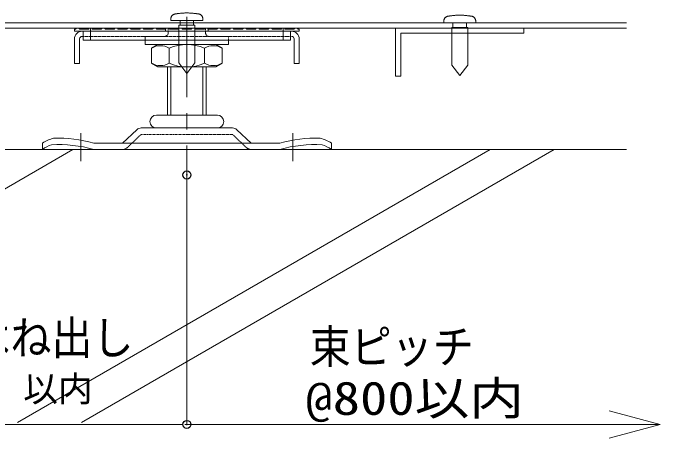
# Model space of a CAD drawing. Units: millimetres, scale not verified. Extents: x -4750 to 4750, y -3000 to 3000.
# Drawn here: x -2376.4 to -2174.8, y 350.4 to 482.7 of the extents above; entities that cross this region are included whole.
import ezdxf
from ezdxf.enums import TextEntityAlignment as Align

# ---------------------------------------------------------------- set-up
doc = ezdxf.new("R2010")
doc.units = ezdxf.units.MM
doc.header["$LTSCALE"] = 5
doc.header["$PDMODE"] = 32
doc.header["$PDSIZE"] = 2.5
doc.linetypes.add('CHAIN1', pattern=[8, 5, -1, 1, -1])
doc.linetypes.add('DASHED1', pattern=[1.8, 1.2, -0.6])
for name, color, linetype, lineweight in [('0-0_デッキ', 7, 'Continuous', 9), ('0-1_束', 7, 'Continuous', 9), ('0-2_根太', 7, 'Continuous', 9), ('0-3_一般', 7, 'Continuous', 9), ('0-4_0', 7, 'Continuous', 9), ('0-7_寸法', 7, 'Continuous', 9), ('0-8_ビス', 7, 'Continuous', 9)]:
    doc.layers.add(name, color=color, linetype=linetype, lineweight=lineweight)
doc.layers.add('0-9_Defpoints', color=7, linetype='Continuous')
doc.styles.add('Osaka', font='')
doc.styles.add('ＭＳ ゴシック', font='')
doc.styles.get('Osaka').set_extended_font_data('Osaka')
doc.styles.get('ＭＳ ゴシック').set_extended_font_data('MS Gothic')

# ---------------------------------------------------------------- blocks, each defined once
blk = doc.blocks.new('_DOT')
at = {"layer": '0-4_0'}
for p, q in [((-10, 0), (-20, 0)), ((-5, 0), (5, 0))]:
    blk.add_line(p, q, dxfattribs=at)
blk = doc.blocks.new('グループ-23-1')
at = {"layer": '0-2_根太'}
for p, q in [((-19044, -8954.4), (-14306.3, -8954.4)), ((-19044, -8986.4), (-14306.3, -8986.4))]:
    blk.add_line(p, q, dxfattribs=at)
blk = doc.blocks.new('グループ-51-1')
at = {"layer": '0-1_束'}
for p, q in [((-17731, -8986.4), (-17717, -8986.4)), ((-17651, -8986.4), (-17637, -8986.4)), ((-17644, -9061.4), (-17644, -8986.4)), ((-17571, -8986.4), (-17557, -8986.4)), ((-17491, -8986.4), (-17477, -8986.4)), ((-17411, -8986.4), (-17397, -8986.4)), ((-17331, -8986.4), (-17317, -8986.4)), ((-17251, -8986.4), (-17237, -8986.4)), ((-17171, -8986.4), (-17157, -8986.4)), ((-17091, -8986.4), (-17077, -8986.4)), ((-16997, -8986.4), (-17011, -8986.4)), ((-16917, -8986.4), (-16931, -8986.4)), ((-16837, -8986.4), (-16851, -8986.4)), ((-16757, -8986.4), (-16771, -8986.4)), ((-16677, -8986.4), (-16691, -8986.4)), ((-16597, -8986.4), (-16611, -8986.4)), ((-16517, -8986.4), (-16531, -8986.4)), ((-16437, -8986.4), (-16451, -8986.4)), ((-16444, -9061.4), (-16444, -8986.4)), ((-16357, -8986.4), (-16371, -8986.4)), ((-17744, -8992.4), (-17744, -9006.4)), ((-17737, -8992.4), (-17744, -8992.4)), ((-17744, -9006.4), (-16344, -9006.4)), ((-17711, -8992.4), (-17657, -8992.4)), ((-17689.1, -9006.4), (-17689.1, -9061.4)), ((-17631, -8992.4), (-17577, -8992.4)), ((-17551, -8992.4), (-17497, -8992.4)), ((-17471, -8992.4), (-17417, -8992.4)), ((-17391, -8992.4), (-17337, -8992.4)), ((-17311, -8992.4), (-17257, -8992.4)), ((-17231, -8992.4), (-17177, -8992.4)), ((-17151, -8992.4), (-17097, -8992.4)), ((-17071, -8992.4), (-17044, -8992.4)), ((-17017, -8992.4), (-17044, -8992.4)), ((-16937, -8992.4), (-16991, -8992.4)), ((-16857, -8992.4), (-16911, -8992.4)), ((-16777, -8992.4), (-16831, -8992.4)), ((-16697, -8992.4), (-16751, -8992.4)), ((-16617, -8992.4), (-16671, -8992.4)), ((-16537, -8992.4), (-16591, -8992.4)), ((-16457, -8992.4), (-16511, -8992.4)), ((-16377, -8992.4), (-16431, -8992.4)), ((-16399, -9006.4), (-16399, -9061.4)), ((-16351, -8992.4), (-16344, -8992.4)), ((-16350, -8992.4), (-16344, -8992.4)), ((-16344, -9006.4), (-16344, -8992.4)), ((-17689.1, -9061.4), (-16399, -9061.4))]:
    blk.add_line(p, q, dxfattribs=at)
for centre, start, end in [((-17731, -8989.4), 90, 180), ((-17717, -8989.4), 0, 90), ((-17651, -8989.4), 90, 180), ((-17637, -8989.4), 0, 90), ((-17571, -8989.4), 90, 180), ((-17557, -8989.4), 0, 90), ((-17491, -8989.4), 90, 180), ((-17477, -8989.4), 0, 90), ((-17411, -8989.4), 90, 180), ((-17397, -8989.4), 0, 90), ((-17331, -8989.4), 90, 180), ((-17317, -8989.4), 0, 90), ((-17251, -8989.4), 90, 180), ((-17237, -8989.4), 0, 90), ((-17171, -8989.4), 90, 180), ((-17157, -8989.4), 0, 90), ((-17091, -8989.4), 90, 180), ((-17077, -8989.4), 0, 90), ((-17011, -8989.4), 90, 180), ((-16997, -8989.4), 0, 90), ((-16931, -8989.4), 90, 180), ((-16917, -8989.4), 0, 90), ((-16851, -8989.4), 90, 180), ((-16837, -8989.4), 0, 90), ((-16771, -8989.4), 90, 180), ((-16757, -8989.4), 0, 90), ((-16691, -8989.4), 90, 180), ((-16677, -8989.4), 0, 90), ((-16611, -8989.4), 90, 180), ((-16597, -8989.4), 0, 90), ((-16531, -8989.4), 90, 180), ((-16517, -8989.4), 0, 90), ((-16451, -8989.4), 90, 180), ((-16437, -8989.4), 0, 90), ((-16371, -8989.4), 90, 180), ((-16357, -8989.4), 0, 90), ((-17737, -8989.4), 270, 0), ((-17711, -8989.4), 180, 270), ((-17657, -8989.4), 270, 0), ((-17631, -8989.4), 180, 270), ((-17577, -8989.4), 270, 0), ((-17551, -8989.4), 180, 270), ((-17497, -8989.4), 270, 0), ((-17471, -8989.4), 180, 270), ((-17417, -8989.4), 270, 0), ((-17391, -8989.4), 180, 270), ((-17337, -8989.4), 270, 0), ((-17311, -8989.4), 180, 270), ((-17257, -8989.4), 270, 0), ((-17231, -8989.4), 180, 270), ((-17177, -8989.4), 270, 0), ((-17151, -8989.4), 180, 270), ((-17097, -8989.4), 270, 0), ((-17071, -8989.4), 180, 270), ((-17017, -8989.4), 270, 0), ((-16991, -8989.4), 180, 270), ((-16937, -8989.4), 270, 0), ((-16911, -8989.4), 180, 270), ((-16857, -8989.4), 270, 0), ((-16831, -8989.4), 180, 270), ((-16777, -8989.4), 270, 0), ((-16751, -8989.4), 180, 270), ((-16697, -8989.4), 270, 0), ((-16671, -8989.4), 180, 270), ((-16617, -8989.4), 270, 0), ((-16591, -8989.4), 180, 270), ((-16537, -8989.4), 270, 0), ((-16511, -8989.4), 180, 270), ((-16457, -8989.4), 270, 0), ((-16431, -8989.4), 180, 270), ((-16377, -8989.4), 270, 0), ((-16351, -8989.4), 180, 270)]:
    blk.add_arc(centre, 3, start, end, dxfattribs=at)
blk = doc.blocks.new('グループ-52-1')
at = {"layer": '0-1_束', "linetype": 'DASHED1'}
for p, q in [((-17176, -8986.4), (-17176, -9003.4)), ((-17161, -9018.4), (-17161, -8986.4)), ((-17179, -9006.4), (-17696, -9006.4)), ((-17689.1, -9038.4), (-17181, -9038.4))]:
    blk.add_line(p, q, dxfattribs=at)
at = {"layer": '0-1_束'}
for p, q in [((-17744, -9054.4), (-17744, -9206.4)), ((-17712, -9206.4), (-17712, -9054.4)), ((-17744, -9206.4), (-17712, -9206.4))]:
    blk.add_line(p, q, dxfattribs=at)
for radius in [48, 16]:
    blk.add_arc((-17696, -9054.4), radius, 90, 180, dxfattribs=at)
at = {"layer": '0-1_束', "linetype": 'DASHED1'}
for centre, radius in [((-17181, -9018.4), 20), ((-17179, -9003.4), 3)]:
    blk.add_arc(centre, radius, 270, 0, dxfattribs=at)
blk = doc.blocks.new('グループ-53-1')
at = {"layer": '0-1_束', "linetype": 'DASHED1'}
for p, q in [((-16927, -9018.4), (-16927, -8986.4)), ((-16912, -8986.4), (-16912, -9003.4)), ((-16909, -9006.4), (-16392, -9006.4)), ((-16399, -9038.4), (-16907, -9038.4))]:
    blk.add_line(p, q, dxfattribs=at)
at = {"layer": '0-1_束'}
for p, q in [((-16376, -9206.4), (-16376, -9054.4)), ((-16344, -9054.4), (-16344, -9206.4)), ((-16344, -9206.4), (-16376, -9206.4))]:
    blk.add_line(p, q, dxfattribs=at)
at = {"layer": '0-1_束', "linetype": 'DASHED1'}
for centre, radius in [((-16907, -9018.4), 20), ((-16909, -9003.4), 3)]:
    blk.add_arc(centre, radius, 180, 270, dxfattribs=at)
at = {"layer": '0-1_束'}
for radius in [48, 16]:
    blk.add_arc((-16392, -9054.4), radius, 0, 90, dxfattribs=at)
blk = doc.blocks.new('グループ-54-1')
at = {"layer": '0-1_束', "linetype": 'DASHED1'}
for p, q in [((-17304, -9038.4), (-17304, -9088.4)), ((-16784, -9038.4), (-17304, -9038.4)), ((-16784, -9088.4), (-16784, -9038.4)), ((-16784, -9088.4), (-17304, -9088.4))]:
    blk.add_line(p, q, dxfattribs=at)
blk = doc.blocks.new('グループ-55-1')
at = {"layer": '0-1_束'}
for p, q in [((-17263.4, -9111.2), (-17224, -9088.4)), ((-16864, -9088.4), (-17224, -9088.4)), ((-16824.6, -9111.2), (-16864, -9088.4)), ((-17263.4, -9111.2), (-17263.4, -9205.7)), ((-17153.7, -9111.2), (-17153.7, -9205.7)), ((-16934.3, -9111.2), (-16934.3, -9205.7)), ((-16824.6, -9111.2), (-16824.6, -9205.7)), ((-17263.4, -9205.7), (-17224, -9228.4)), ((-16864, -9228.4), (-17224, -9228.4)), ((-16824.6, -9205.7), (-16864, -9228.4))]:
    blk.add_line(p, q, dxfattribs=at)
for centre, radius, start, end in [((-17208.6, -9206.2), 109.7, 60, 120), ((-17044, -9364.4), 275.9, 66.5735, 113.4265), ((-16879.5, -9206.2), 109.7, 60, 120), ((-17208.6, -9110.7), 109.7, 240, 300), ((-17044, -8952.5), 275.9, 246.5735, 293.4265), ((-16879.5, -9110.7), 109.7, 240, 300)]:
    blk.add_arc(centre, radius, start, end, dxfattribs=at)
blk = doc.blocks.new('グループ-56-1')
at = {"layer": '0-1_束'}
for p, q in [((-17304, -9061.4), (-17304, -9088.4)), ((-16784, -9061.4), (-17304, -9061.4)), ((-16784, -9088.4), (-16784, -9061.4)), ((-16784, -9088.4), (-17304, -9088.4))]:
    blk.add_line(p, q, dxfattribs=at)
blk = doc.blocks.new('グループ-57-1')
at = {"layer": '0-1_束'}
for p, q in [((-17234, -9528.4), (-17044, -9528.4)), ((-16854, -9528.4), (-17044, -9528.4)), ((-17444, -9702.4), (-17355.6, -9619.3)), ((-17328.2, -9608.4), (-17044, -9608.4)), ((-17234, -9608.4), (-17044, -9608.4)), ((-16854, -9608.4), (-17044, -9608.4)), ((-16759.9, -9608.4), (-17044, -9608.4)), ((-16644, -9702.4), (-16732.5, -9619.3)), ((-17704, -9814.4), (-17704, -9640.4)), ((-16384, -9814.4), (-16384, -9640.4)), ((-17944, -9742.4), (-17944, -9702.4)), ((-17624, -9702.4), (-17444, -9702.4)), ((-17444, -9702.4), (-16644, -9702.4)), ((-16464, -9702.4), (-16644, -9702.4)), ((-16144, -9742.4), (-16144, -9702.4)), ((-17944, -9742.4), (-17624, -9742.4)), ((-17624, -9742.4), (-17044, -9742.4)), ((-16464, -9742.4), (-17044, -9742.4)), ((-16144, -9742.4), (-16464, -9742.4))]:
    blk.add_line(p, q, dxfattribs=at)
at = {"layer": '0-1_束', "linetype": 'DASHED1'}
for p, q in [((-17416.6, -9731.6), (-17328.2, -9648.4)), ((-17328.2, -9648.4), (-17044, -9648.4)), ((-16759.9, -9648.4), (-17044, -9648.4)), ((-16671.4, -9731.6), (-16759.9, -9648.4))]:
    blk.add_line(p, q, dxfattribs=at)
at = {"layer": '0-1_束'}
for centre, radius, start, end in [((-17234, -9568.4), 40, 90, 180), ((-16854, -9568.4), 40, 0, 90), ((-17234, -9568.4), 40, 180, 270), ((-16854, -9568.4), 40, 270, 0), ((-17328.2, -9648.4), 40, 90, 133.2285), ((-16759.9, -9648.4), 40, 46.7715, 90), ((-17831.8, -9868), 200, 102.0964, 124.1269), ((-17843.1, -10471.9), 800, 74.1055, 92.193), ((-16244.9, -10471.9), 800, 87.807, 105.8945), ((-16256.2, -9868), 200, 55.873, 77.9036), ((-17844.9, -9868), 160, 104.9481, 128.3028), ((-17837.5, -10471.9), 760, 73.6898, 93.6712), ((-16250.6, -10471.9), 760, 86.3288, 106.3102), ((-16243.2, -9868), 160, 51.6972, 75.0519)]:
    blk.add_arc(centre, radius, start, end, dxfattribs=at)
at = {"layer": '0-1_束', "linetype": 'DASHED1'}
for centre, start, end in [((-17444, -9702.4), 270, 313.2285), ((-16644, -9702.4), 226.7715, 270)]:
    blk.add_arc(centre, 40, start, end, dxfattribs=at)
blk = doc.blocks.new('グループ-58-1')
at = {"layer": '0-1_束'}
for p, q in [((-17164, -9228.4), (-17164, -9528.4)), ((-17144, -9228.4), (-17144, -9528.4)), ((-16944, -9228.4), (-16944, -9528.4)), ((-16924, -9228.4), (-16924, -9528.4))]:
    blk.add_line(p, q, dxfattribs=at)
blk.add_blockref('グループ-57-1', (0, 0), dxfattribs=at)
blk = doc.blocks.new('グループ-59-1')
at = {"layer": '0-1_束'}
blk.add_line((-17696, -9038.4), (-17689.1, -9038.4), dxfattribs=at)
for name in ['グループ-51-1', 'グループ-52-1', 'グループ-53-1', 'グループ-54-1', 'グループ-56-1', 'グループ-55-1', 'グループ-58-1']:
    blk.add_blockref(name, (0, 0), dxfattribs=at)
blk = doc.blocks.new('グループ-262-1')
at = {"layer": '0-8_ビス'}
for p, q in [((-15386.5, -8982.4), (-15386.5, -8954.4)), ((-15386.5, -8982.4), (-15386.5, -8954.4)), ((-15386.5, -8982.4), (-15386.5, -8954.4)), ((-15301.6, -8954.4), (-15301.6, -8982.4)), ((-15301.6, -8954.4), (-15301.6, -8982.4)), ((-15301.6, -8954.4), (-15301.6, -8982.4))]:
    blk.add_line(p, q, dxfattribs=at)
for points in [[(-15361.1, -8906.8), (-15365.8, -8907.1), (-15370.5, -8907.3), (-15375.2, -8907.7), (-15379.9, -8908.1), (-15384.6, -8908.6), (-15389.3, -8909.1), (-15394, -8909.6), (-15395.1, -8909.8), (-15396.1, -8909.9), (-15397.1, -8910), (-15398.2, -8910.2), (-15399.2, -8910.3), (-15400.3, -8910.4), (-15401.3, -8910.6), (-15402.3, -8910.7), (-15403.4, -8910.8), (-15404.4, -8911), (-15405.5, -8911.1), (-15406.5, -8911.2), (-15407.5, -8911.4), (-15408.6, -8911.5), (-15409.6, -8911.6), (-15410.6, -8911.8), (-15411.7, -8911.9), (-15412.7, -8912), (-15413.8, -8912.2), (-15414.8, -8912.3), (-15415.8, -8912.4), (-15417.6, -8912.7), (-15419.6, -8913.1), (-15421.6, -8913.7), (-15423.6, -8914.4), (-15425.6, -8915.2), (-15427.5, -8916.2), (-15429.5, -8917.4), (-15431.3, -8918.7), (-15433, -8920.1), (-15434.7, -8921.6), (-15436.2, -8923.3)], [(-15265, -8914.2), (-15267, -8913.5), (-15269, -8913), (-15271, -8912.6), (-15272.5, -8912.4), (-15273.5, -8912.3), (-15274.6, -8912.1), (-15275.6, -8912), (-15276.6, -8911.9), (-15277.7, -8911.7), (-15278.7, -8911.6), (-15279.8, -8911.5), (-15280.8, -8911.3), (-15281.8, -8911.2), (-15282.9, -8911.1), (-15283.9, -8910.9), (-15285, -8910.8), (-15286, -8910.7), (-15287, -8910.5), (-15288.1, -8910.4), (-15289.1, -8910.3), (-15290.1, -8910.1), (-15291.2, -8910), (-15292.2, -8909.9), (-15293.3, -8909.7), (-15295.2, -8909.5), (-15299.9, -8908.9), (-15304.6, -8908.4), (-15309.3, -8908), (-15314, -8907.6), (-15318.7, -8907.3), (-15323.4, -8907), (-15328.2, -8906.8), (-15332.9, -8906.6), (-15337.6, -8906.5), (-15342.3, -8906.5), (-15347, -8906.5), (-15351.7, -8906.5), (-15356.4, -8906.6), (-15361.1, -8906.8)], [(-15436.2, -8923.3), (-15437.7, -8925.1), (-15439, -8926.9), (-15440.1, -8928.9), (-15441.1, -8930.8), (-15442, -8932.9), (-15442.7, -8935), (-15443.2, -8937), (-15443.6, -8939.1), (-15443.9, -8941.2), (-15444, -8943.2), (-15444, -8944.5), (-15444, -8944.9), (-15444, -8945.4), (-15444, -8945.9), (-15444, -8946.4), (-15444, -8946.9), (-15444, -8947.3), (-15444, -8947.8), (-15444, -8948.3), (-15444, -8948.8), (-15444, -8949.3), (-15444, -8949.8), (-15444, -8950.2), (-15444, -8950.7), (-15444, -8951.2), (-15444, -8951.7), (-15444, -8952.2), (-15444, -8952.6), (-15444, -8953.1), (-15444, -8953.6), (-15444, -8954.1), (-15441.7, -8954.4), (-15432.3, -8954.4), (-15422.9, -8954.4), (-15413.4, -8954.4), (-15404, -8954.4), (-15394.6, -8954.4), (-15385.2, -8954.4), (-15375.8, -8954.4)], [(-15244, -8954.4), (-15244, -8954), (-15244, -8953.5), (-15244, -8953), (-15244, -8952.5), (-15244, -8952), (-15244, -8951.6), (-15244, -8951.1), (-15244, -8950.6), (-15244, -8950.1), (-15244, -8949.6), (-15244, -8949.1), (-15244, -8948.7), (-15244, -8948.2), (-15244, -8947.7), (-15244, -8947.2), (-15244, -8946.7), (-15244, -8946.3), (-15244, -8945.8), (-15244, -8945.3), (-15244, -8944.8), (-15244, -8944.3), (-15244.1, -8942.7), (-15244.2, -8940.7), (-15244.5, -8938.6), (-15245, -8936.5), (-15245.6, -8934.4), (-15246.3, -8932.4), (-15247.2, -8930.3), (-15248.2, -8928.4), (-15249.4, -8926.4), (-15250.7, -8924.6), (-15252.2, -8922.9), (-15253.8, -8921.2), (-15255.5, -8919.7), (-15257.2, -8918.3), (-15259.1, -8917.1), (-15261, -8916), (-15263, -8915), (-15265, -8914.2)], [(-15375.8, -8954.4), (-15366.4, -8954.4), (-15357, -8954.4), (-15347.6, -8954.4), (-15338.2, -8954.4), (-15328.7, -8954.4), (-15319.3, -8954.4), (-15309.9, -8954.4), (-15300.5, -8954.4), (-15291.1, -8954.4), (-15281.7, -8954.4), (-15272.3, -8954.4), (-15262.9, -8954.4), (-15253.4, -8954.4), (-15244, -8954.4), (-15244, -8954.4)]]:
    blk.add_lwpolyline(points, dxfattribs=at)
blk.add_lwpolyline([(-15294, -8982.4), (-15294, -9216.7), (-15344, -9282.4), (-15394, -9216.7), (-15394, -8982.4)], close=True, dxfattribs=at)
blk = doc.blocks.new('グループ-263-1')
at = {"layer": '0-8_ビス'}
for p, q in [((-17086.5, -8968.4), (-17086.5, -8940.4)), ((-17086.5, -8968.4), (-17086.5, -8940.4)), ((-17086.5, -8968.4), (-17086.5, -8940.4)), ((-17001.6, -8940.4), (-17001.6, -8968.4)), ((-17001.6, -8940.4), (-17001.6, -8968.4)), ((-17001.6, -8940.4), (-17001.6, -8968.4))]:
    blk.add_line(p, q, dxfattribs=at)
for points in [[(-17061.1, -8892.8), (-17065.8, -8893.1), (-17070.5, -8893.3), (-17075.2, -8893.7), (-17079.9, -8894.1), (-17084.6, -8894.6), (-17089.3, -8895.1), (-17094, -8895.6), (-17095.1, -8895.8), (-17096.1, -8895.9), (-17097.1, -8896), (-17098.2, -8896.2), (-17099.2, -8896.3), (-17100.3, -8896.4), (-17101.3, -8896.6), (-17102.3, -8896.7), (-17103.4, -8896.8), (-17104.4, -8897), (-17105.5, -8897.1), (-17106.5, -8897.2), (-17107.5, -8897.4), (-17108.6, -8897.5), (-17109.6, -8897.6), (-17110.6, -8897.8), (-17111.7, -8897.9), (-17112.7, -8898), (-17113.8, -8898.2), (-17114.8, -8898.3), (-17115.8, -8898.4), (-17117.6, -8898.7), (-17119.6, -8899.1), (-17121.6, -8899.7), (-17123.6, -8900.4), (-17125.6, -8901.2), (-17127.5, -8902.2), (-17129.5, -8903.4), (-17131.3, -8904.7), (-17133, -8906.1), (-17134.7, -8907.6), (-17136.2, -8909.3)], [(-16965, -8900.2), (-16967, -8899.5), (-16969, -8899), (-16971, -8898.6), (-16972.5, -8898.4), (-16973.5, -8898.3), (-16974.6, -8898.1), (-16975.6, -8898), (-16976.6, -8897.9), (-16977.7, -8897.7), (-16978.7, -8897.6), (-16979.8, -8897.5), (-16980.8, -8897.3), (-16981.8, -8897.2), (-16982.9, -8897.1), (-16983.9, -8896.9), (-16985, -8896.8), (-16986, -8896.7), (-16987, -8896.5), (-16988.1, -8896.4), (-16989.1, -8896.3), (-16990.1, -8896.1), (-16991.2, -8896), (-16992.2, -8895.9), (-16993.3, -8895.7), (-16995.2, -8895.5), (-16999.9, -8894.9), (-17004.6, -8894.4), (-17009.3, -8894), (-17014, -8893.6), (-17018.7, -8893.3), (-17023.4, -8893), (-17028.2, -8892.8), (-17032.9, -8892.6), (-17037.6, -8892.5), (-17042.3, -8892.5), (-17047, -8892.5), (-17051.7, -8892.5), (-17056.4, -8892.6), (-17061.1, -8892.8)], [(-16944, -8940.4), (-16944, -8940), (-16944, -8939.5), (-16944, -8939), (-16944, -8938.5), (-16944, -8938), (-16944, -8937.6), (-16944, -8937.1), (-16944, -8936.6), (-16944, -8936.1), (-16944, -8935.6), (-16944, -8935.1), (-16944, -8934.7), (-16944, -8934.2), (-16944, -8933.7), (-16944, -8933.2), (-16944, -8932.7), (-16944, -8932.3), (-16944, -8931.8), (-16944, -8931.3), (-16944, -8930.8), (-16944, -8930.3), (-16944.1, -8928.7), (-16944.2, -8926.7), (-16944.5, -8924.6), (-16945, -8922.5), (-16945.6, -8920.4), (-16946.3, -8918.4), (-16947.2, -8916.3), (-16948.2, -8914.4), (-16949.4, -8912.4), (-16950.7, -8910.6), (-16952.2, -8908.9), (-16953.8, -8907.2), (-16955.5, -8905.7), (-16957.2, -8904.3), (-16959.1, -8903.1), (-16961, -8902), (-16963, -8901), (-16965, -8900.2)], [(-17136.2, -8909.3), (-17137.7, -8911.1), (-17139, -8912.9), (-17140.1, -8914.9), (-17141.1, -8916.8), (-17142, -8918.9), (-17142.7, -8921), (-17143.2, -8923), (-17143.6, -8925.1), (-17143.9, -8927.2), (-17144, -8929.2), (-17144, -8930.5), (-17144, -8930.9), (-17144, -8931.4), (-17144, -8931.9), (-17144, -8932.4), (-17144, -8932.9), (-17144, -8933.3), (-17144, -8933.8), (-17144, -8934.3), (-17144, -8934.8), (-17144, -8935.3), (-17144, -8935.8), (-17144, -8936.2), (-17144, -8936.7), (-17144, -8937.2), (-17144, -8937.7), (-17144, -8938.2), (-17144, -8938.6), (-17144, -8939.1), (-17144, -8939.6), (-17144, -8940.1), (-17141.7, -8940.4), (-17132.3, -8940.4), (-17122.9, -8940.4), (-17113.4, -8940.4), (-17104, -8940.4), (-17094.6, -8940.4), (-17085.2, -8940.4), (-17075.8, -8940.4)], [(-17075.8, -8940.4), (-17066.4, -8940.4), (-17057, -8940.4), (-17047.6, -8940.4), (-17038.2, -8940.4), (-17028.7, -8940.4), (-17019.3, -8940.4), (-17009.9, -8940.4), (-17000.5, -8940.4), (-16991.1, -8940.4), (-16981.7, -8940.4), (-16972.3, -8940.4), (-16962.9, -8940.4), (-16953.4, -8940.4), (-16944, -8940.4), (-16944, -8940.4)]]:
    blk.add_lwpolyline(points, dxfattribs=at)
blk.add_lwpolyline([(-16994, -8968.4), (-16994, -9202.7), (-17044, -9268.4), (-17094, -9202.7), (-17094, -8968.4)], close=True, dxfattribs=at)

msp = doc.modelspace()

# ---------------------------------------------------------------- linework, layer by layer
at = {"layer": '0-0_デッキ'}
msp.add_lwpolyline([(-2257.202, 462.994), (-2257.202, 477.994), (-2217.202, 477.994), (-2217.202, 476.394), (-2255.602, 476.394), (-2255.602, 462.994)], close=True, dxfattribs=at)
at = {"layer": '0-3_一般', "linetype": 'CHAIN1'}
msp.add_line((-2322.202, 481.459), (-2322.202, 361.459), dxfattribs=at)
msp.add_line((-2322.202, 481.459), (-2322.202, 361.459), dxfattribs=at)
msp.add_line((-2322.202, 481.459), (-2322.202, 361.459), dxfattribs=at)
at = {"layer": '0-3_一般', "color": 134}
for p, q in [((-2357.753, 440.194), (-2470.382, 375.168)), ((-2227.753, 440.194), (-2374.978, 355.194)), ((-2207.753, 440.194), (-2354.978, 355.194))]:
    msp.add_line(p, q, dxfattribs=at)
at = {"layer": '0-3_一般'}
msp.add_line((-2185.316, 440.194), (-2432.202, 440.194), dxfattribs=at)
msp.add_line((-2185.316, 440.194), (-2432.202, 440.194), dxfattribs=at)
msp.add_line((-2185.316, 440.194), (-2432.202, 440.194), dxfattribs=at)
at = {"layer": '0-7_寸法'}
for p, q in [((-2322.202, 427.268), (-2322.202, 354.657)), ((-2419.698, 354.657), (-2324.706, 354.657)), ((-2322.202, 354.657), (-2174.82, 354.657))]:
    msp.add_line(p, q, dxfattribs=at)
msp.add_lwpolyline([(-2190.695, 358.911), (-2174.82, 354.657), (-2190.695, 350.404)], dxfattribs=at)
at = {"layer": '0-9_Defpoints'}
for p in [(-2322.202, 432.268), (-2322.202, 354.657)]:
    msp.add_point(p, dxfattribs=at)

# ---------------------------------------------------------------- block references
at = {"layer": '0-2_根太', "xscale": 0.05, "yscale": 0.05}
msp.add_blockref('グループ-23-1', (-1470, 927.316), dxfattribs=at)
at = {"layer": '0-4_0', "xscale": 0.05, "yscale": 0.05}
msp.add_blockref('グループ-59-1', (-1470, 927.316), dxfattribs=at)
at = {"layer": '0-7_寸法', "xscale": 0.1251862, "yscale": 0.1251862}
msp.add_blockref('_DOT', (-2322.202, 354.657), dxfattribs=at)
at = {"layer": '0-8_ビス', "xscale": 0.05, "yscale": 0.05}
for name in ['グループ-263-1', 'グループ-262-1']:
    msp.add_blockref(name, (-1470, 927.316), dxfattribs=at)

# ---------------------------------------------------------------- texts
at = {"layer": '0-7_寸法', "style": 'ＭＳ ゴシック'}
for s, width, p in [('根太はね出し', 0.9, (-2415.487, 373.274)), ('束ピッチ', 0.9, (-2283.962, 370.496)), ('@800以内', 1.2, (-2285.26, 354.496))]:
    msp.add_text(s, height=10.41, dxfattribs=dict(at, width=width)).set_placement(p, align=Align.BOTTOM_LEFT)
at = {"layer": '0-7_寸法', "style": 'Osaka'}
msp.add_text('以内', height=7.918, dxfattribs=at).set_placement((-2373.172, 359.37), align=Align.BOTTOM_LEFT)

doc.saveas('drawing.dxf')
